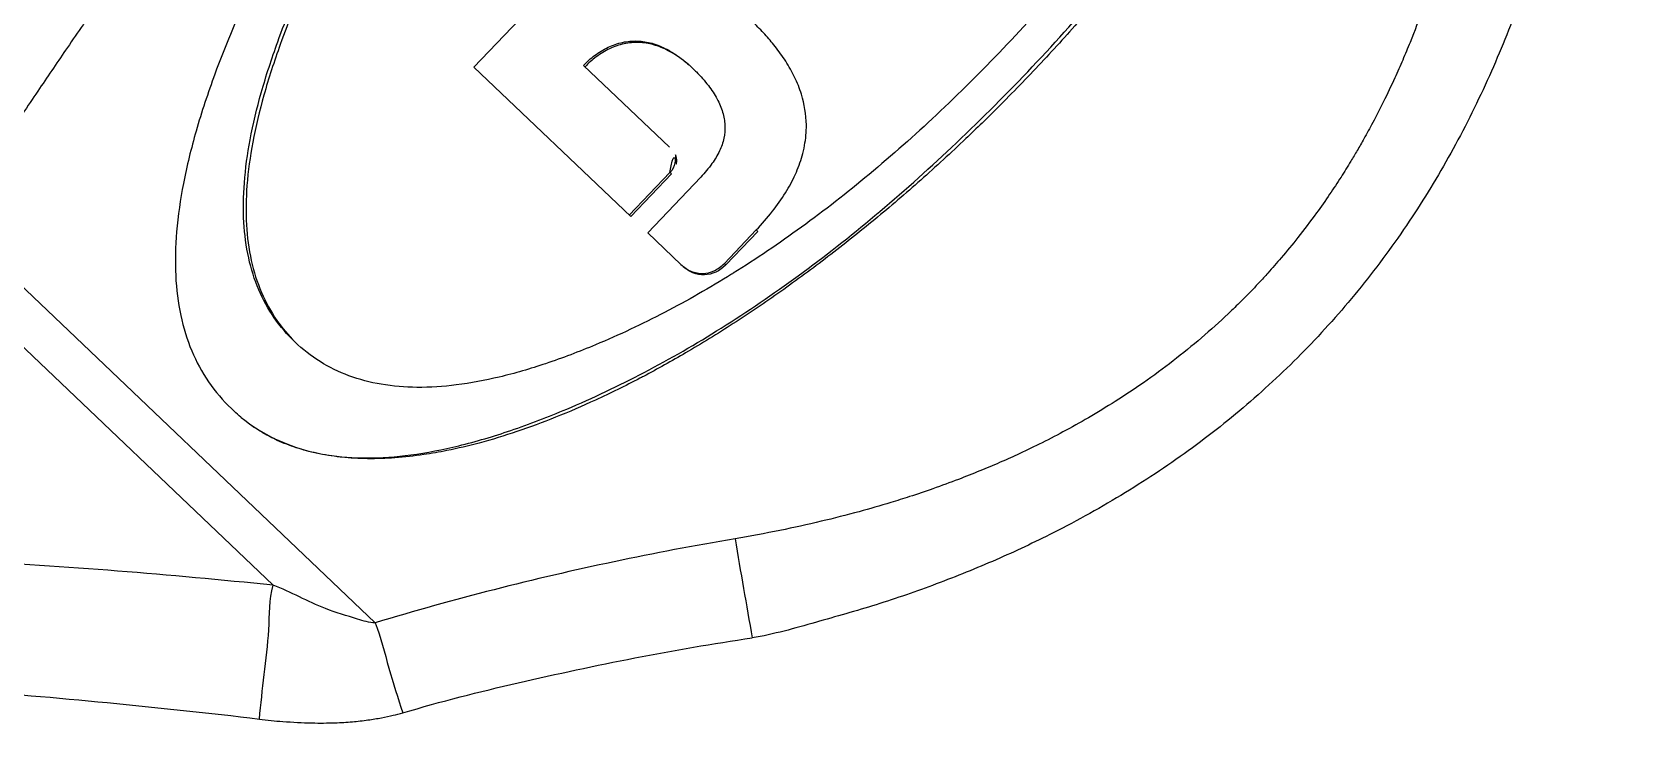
# Model space of a CAD drawing. Header units: millimetres. Extents: x 1145859089 to 1147511753, y -1047484727 to -1047247487.
# Drawn here: x 1146000671.5 to 1146000736.4, y -1047436851.5 to -1047436823.5 of the extents above; entities that cross this region are included whole.
import ezdxf
from ezdxf.xclip import XClip

# ---------------------------------------------------------------- set-up
doc = ezdxf.new("R2010")
doc.units = ezdxf.units.MM
doc.header["$LTSCALE"] = 100
doc.header["$MEASUREMENT"] = 0
doc.header["$XCLIPFRAME"] = 2
doc.layers.get('0').update_dxf_attribs({"linetype": 'CONTINUOUS'})
doc.layers.add('XREF', color=135, linetype='CONTINUOUS')
doc.layers.add('단지배치도$0$W240910', color=135, linetype='CONTINUOUS')

# ---------------------------------------------------------------- blocks, each defined once
blk = doc.blocks.new('단지배치도$0$zw$9902')
at = {"layer": '단지배치도$0$W240910', "linetype": 'ByBlock', "ltscale": 20}
for p, q in [((62550.555, -65453.407), (62548.421, -65455.644)), ((62548.421, -65455.644), (62554.722, -65461.652)), ((62556.279, -65458.864), (62552.831, -65455.577)), ((62554.662, -65461.595), (62556.3, -65459.877)), ((62556.361, -65459.934), (62554.722, -65461.652)), ((62557.537, -65460.064), (62555.404, -65462.302)), ((62556.361, -65459.934), (62556.3, -65459.877)), ((62527.44, -65461.767), (62544.452, -65477.987)), ((62555.404, -65462.302), (62556.741, -65463.577)), ((62558.486, -65463.532), (62559.766, -65462.189)), ((62559.826, -65462.246), (62558.546, -65463.589)), ((62559.826, -65462.246), (62559.766, -65462.189)), ((62540.353, -65476.478), (62526.773, -65463.53)), ((62558.546, -65463.589), (62558.486, -65463.532))]:
    blk.add_line(p, q, dxfattribs=at)
at = {"layer": '단지배치도$0$W240910'}
for radius in [11431.377, 11931.377]:
    blk.add_arc((57394.291, -57699.4), radius, 251.6277496, 321.4181311, dxfattribs=at)
at = {"layer": '단지배치도$0$W240910', "linetype": 'ByBlock', "ltscale": 20}
for centre, radius, start, end in [((62841.949, -65427.747), 286.884, 189.40105, 190.20943), ((62514.344, -65726.123), 250.996, 84.05213, 86.91924)]:
    blk.add_arc(centre, radius, start, end, dxfattribs=at)
for points, knots in [([(62582.682, -65423.221), (62582.342, -65422.896), (62581.589, -65422.311), (62580.282, -65421.683), (62578.813, -65421.313), (62577.188, -65421.197), (62575.409, -65421.33), (62573.473, -65421.71), (62571.378, -65422.336), (62568.88, -65423.3), (62566.037, -65424.651), (62562.928, -65426.449), (62559.832, -65428.563), (62556.746, -65430.992), (62553.672, -65433.736), (62550.659, -65436.744), (62547.798, -65439.898), (62545.2, -65443.102), (62542.919, -65446.302), (62540.954, -65449.496), (62539.306, -65452.686), (62538.093, -65455.589), (62537.25, -65458.128), (62536.726, -65460.247), (62536.44, -65462.197), (62536.392, -65463.98), (62536.586, -65465.597), (62537.026, -65467.047), (62537.716, -65468.325), (62538.335, -65469.05), (62538.677, -65469.375)], [0, 0, 0, 0, 1.413182, 2.834148, 4.322514, 5.930416, 7.699453, 9.660999, 11.838121, 14.247704, 17.689668, 21.269748, 25.009586, 28.928178, 33.042044, 37.365468, 41.694091, 45.811845, 49.732988, 53.474028, 57.053964, 60.494463, 62.90047, 65.074832, 67.034455, 68.802419, 70.41008, 71.898956, 73.321006, 74.735573, 74.735573, 74.735573, 74.735573]), ([(62538.676, -65469.375), (62539.017, -65469.701), (62539.769, -65470.285), (62541.077, -65470.913), (62542.546, -65471.283), (62544.17, -65471.398), (62545.95, -65471.264), (62547.887, -65470.883), (62549.981, -65470.257), (62552.481, -65469.292), (62555.325, -65467.942), (62558.433, -65466.143), (62561.53, -65464.029), (62564.616, -65461.6), (62567.69, -65458.856), (62570.702, -65455.849), (62573.563, -65452.696), (62576.159, -65449.492), (62578.44, -65446.293), (62580.404, -65443.099), (62582.052, -65439.909), (62583.265, -65437.006), (62584.108, -65434.467), (62584.632, -65432.348), (62584.918, -65430.398), (62584.966, -65428.615), (62584.772, -65426.999), (62584.333, -65425.549), (62583.643, -65424.272), (62583.023, -65423.547), (62582.682, -65423.222)], [0, 0, 0, 0, 1.412766, 2.833461, 4.321746, 5.929778, 7.699157, 9.661244, 11.839094, 14.249578, 17.69248, 21.273155, 25.013227, 28.931683, 33.045041, 37.367585, 41.694975, 45.811725, 49.732095, 53.472597, 57.052228, 60.492655, 62.898636, 65.072954, 67.032507, 68.800365, 70.407871, 71.89653, 73.318297, 74.732515, 74.732515, 74.732515, 74.732515]), ([(62582.974, -65423.508), (62583.006, -65423.541), (62583.137, -65423.68), (62583.42, -65424.01), (62583.787, -65424.529), (62584.145, -65425.18), (62584.453, -65425.914), (62584.692, -65426.715), (62584.86, -65427.575), (62584.938, -65428.289), (62584.98, -65429.07), (62584.977, -65429.919), (62584.896, -65430.991), (62584.744, -65432.086), (62584.49, -65433.386), (62584.123, -65434.793), (62583.637, -65436.3), (62583.207, -65437.442), (62582.703, -65438.67), (62582.116, -65439.98), (62581.289, -65441.634), (62580.381, -65443.285), (62579.396, -65444.931), (62578.337, -65446.572), (62577.206, -65448.207), (62575.92, -65449.948), (62574.48, -65451.768), (62572.881, -65453.651), (62571.221, -65455.48), (62569.652, -65457.1), (62568.039, -65458.674), (62566.394, -65460.188), (62564.546, -65461.771), (62562.67, -65463.266), (62560.773, -65464.666), (62558.866, -65465.959), (62557.023, -65467.097), (62555.755, -65467.803), (62555.133, -65468.13), (62555.085, -65468.155)], [0, 0, 0, 0, 0.137339, 0.572509, 1.303412, 2.041427, 2.794842, 3.689275, 4.54292, 5.42016, 5.843515, 6.889188, 7.962288, 9.066248, 10.203431, 11.93457, 13.42487, 14.953303, 15.59288, 17.408174, 19.257214, 21.140606, 23.058591, 25.011212, 26.998409, 29.020094, 31.506542, 33.958541, 36.428155, 38.915654, 40.723187, 43.188235, 45.620606, 48.022979, 50.383888, 52.690194, 54.934814, 56.87878, 57.042162, 57.042162, 57.042162, 57.042162]), ([(62580.125, -65425.904), (62580.434, -65426.199), (62580.997, -65426.853), (62581.627, -65428.005), (62582.034, -65429.309), (62582.22, -65430.761), (62582.19, -65432.359), (62581.946, -65434.106), (62581.489, -65436.001), (62580.75, -65438.264), (62579.686, -65440.841), (62578.241, -65443.666), (62576.516, -65446.49), (62574.513, -65449.313), (62572.232, -65452.137), (62570.568, -65453.973), (62569.693, -65454.891)], [0, 0, 0, 0, 1.28228, 2.56859, 3.911217, 5.35635, 6.941241, 8.694253, 10.636399, 12.783145, 15.828876, 18.992157, 22.29241, 25.746746, 29.370094, 33.175396, 33.175396, 33.175396, 33.175396]), ([(62588.862, -65443.202), (62588.749, -65444.186), (62588.454, -65446.146), (62587.855, -65449.053), (62587.066, -65451.897), (62586.319, -65453.985), (62585.746, -65455.361), (62585.394, -65456.158), (62584.995, -65456.999), (62584.577, -65457.815), (62584.221, -65458.467), (62583.926, -65458.984), (62583.621, -65459.497), (62583.255, -65460.086), (62582.797, -65460.78), (62582.225, -65461.597), (62581.579, -65462.451), (62580.922, -65463.251), (62580.398, -65463.85), (62579.996, -65464.289), (62579.636, -65464.668), (62579.224, -65465.087), (62578.564, -65465.728), (62577.297, -65466.869), (62575.776, -65468.045), (62574.229, -65469.075), (62573.148, -65469.732), (62572.124, -65470.302), (62571.166, -65470.796), (62570.314, -65471.203), (62569.52, -65471.559), (62568.735, -65471.891), (62567.845, -65472.243), (62566.901, -65472.589), (62565.993, -65472.895), (62565.004, -65473.207), (62563.824, -65473.547), (62562.339, -65473.925), (62560.678, -65474.292), (62559.519, -65474.503), (62558.918, -65474.608)], [0, 0, 0, 0, 2.972308, 5.940877, 8.901705, 11.818447, 12.587247, 13.373265, 14.43024, 15.37964, 16.122682, 16.660142, 17.166141, 17.909976, 18.741607, 19.660745, 20.901374, 21.95333, 22.765542, 23.288653, 23.73983, 24.333963, 25.050906, 26.498161, 29.448916, 30.806994, 32.071979, 33.243608, 34.321472, 35.305093, 36.07715, 36.929226, 37.861586, 38.950552, 39.945245, 40.733721, 42.061928, 43.630184, 45.330349, 47.162667, 47.162667, 47.162667, 47.162667]), ([(62592.879, -65443.7), (62592.751, -65444.782), (62592.247, -65446.862), (62591.473, -65449.988), (62590.471, -65453.025), (62589.254, -65456.035), (62587.824, -65458.925), (62586.149, -65461.714), (62584.245, -65464.34), (62582.121, -65466.775), (62579.807, -65468.992), (62577.308, -65470.995), (62574.603, -65472.805), (62571.948, -65474.281), (62569.398, -65475.481), (62567.021, -65476.44), (62564.601, -65477.281), (62562.127, -65477.975), (62560.469, -65478.451), (62559.607, -65478.596)], [0, 0, 0, 0, 3.268622, 6.397637, 9.667075, 12.850977, 16.13086, 19.328305, 22.601473, 25.847972, 29.009985, 32.200779, 35.444395, 38.763751, 41.302653, 43.894769, 46.449524, 48.984567, 51.607261, 51.607261, 51.607261, 51.607261]), ([(62541.231, -65466.696), (62540.921, -65466.401), (62540.359, -65465.746), (62539.728, -65464.595), (62539.322, -65463.291), (62539.135, -65461.839), (62539.166, -65460.24), (62539.41, -65458.493), (62539.867, -65456.597), (62540.607, -65454.334), (62541.671, -65451.755), (62543.117, -65448.93), (62544.241, -65447.089), (62544.846, -65446.169)], [0, 0, 0, 0, 1.282309, 2.568702, 3.911493, 5.356883, 6.942129, 8.695597, 10.638295, 12.785687, 15.832353, 18.996508, 22.297572, 22.297572, 22.297572, 22.297572]), ([(62544.949, -65446.272), (62544.345, -65447.191), (62543.221, -65449.032), (62541.775, -65451.856), (62540.711, -65454.435), (62539.972, -65456.698), (62539.515, -65458.595), (62539.271, -65460.342), (62539.241, -65461.942), (62539.427, -65463.394), (62539.834, -65464.697), (62540.441, -65465.806), (62540.963, -65466.428), (62541.232, -65466.695)], [0, 0, 0, 0, 3.300789, 6.464136, 9.509494, 11.658, 13.601515, 15.355484, 16.940899, 18.386121, 19.728421, 21.014056, 22.150701, 22.150701, 22.150701, 22.150701]), ([(62536.838, -65448.059), (62536.465, -65448.579), (62535.696, -65449.646), (62534.533, -65451.3), (62533.32, -65453.044), (62532.126, -65454.787), (62530.931, -65456.548), (62529.802, -65458.226), (62528.627, -65459.982), (62527.859, -65461.141), (62527.44, -65461.767)], [0, 0, 0, 0, 1.921349, 3.943886, 6.06771, 8.292911, 10.283244, 12.450383, 14.361772, 16.62152, 16.62152, 16.62152, 16.62152]), ([(62559.766, -65462.189), (62559.994, -65461.949), (62560.414, -65461.471), (62560.945, -65460.723), (62561.35, -65459.976), (62561.59, -65459.33), (62561.714, -65458.798), (62561.771, -65458.382), (62561.798, -65457.688), (62561.665, -65456.884), (62561.327, -65456.038), (62560.962, -65455.396), (62560.55, -65454.825), (62560.114, -65454.316), (62559.692, -65453.878), (62559.409, -65453.606), (62559.277, -65453.48)], [0, 0, 0, 0, 0.992908, 1.905058, 2.747934, 3.536056, 3.963595, 4.382358, 4.796163, 6.043531, 6.78662, 7.521548, 8.253026, 8.896846, 9.529211, 10.076131, 10.076131, 10.076131, 10.076131]), ([(62552.831, -65455.577), (62552.959, -65455.424), (62553.275, -65455.154), (62553.796, -65454.823), (62554.383, -65454.621), (62554.989, -65454.566), (62555.598, -65454.664), (62556.201, -65454.913), (62556.752, -65455.276), (62557.087, -65455.569), (62557.238, -65455.713)], [0, 0, 0, 0, 0.598389, 1.233582, 1.845327, 2.440596, 3.039532, 3.67814, 4.384605, 5.009691, 5.009691, 5.009691, 5.009691]), ([(62557.027, -65455.526), (62556.961, -65455.47), (62556.71, -65455.267), (62556.261, -65454.971), (62555.658, -65454.722), (62555.049, -65454.624), (62554.443, -65454.678), (62553.857, -65454.881), (62553.335, -65455.211), (62553.019, -65455.481), (62552.891, -65455.634)], [0, 0, 0, 0, 0.260823, 0.967441, 1.605896, 2.204395, 2.800204, 3.411408, 4.046601, 4.64499, 4.64499, 4.64499, 4.64499]), ([(62569.693, -65454.891), (62568.821, -65455.804), (62567.072, -65457.547), (62564.366, -65459.952), (62561.642, -65462.083), (62559.754, -65463.362), (62558.798, -65463.957), (62558.777, -65463.97)], [0, 0, 0, 0, 3.788757, 7.402622, 10.854574, 14.159499, 14.234105, 14.234105, 14.234105, 14.234105]), ([(62557.238, -65455.713), (62557.279, -65455.753), (62557.493, -65455.964), (62557.839, -65456.351), (62558.201, -65456.895), (62558.432, -65457.435), (62558.526, -65457.976), (62558.484, -65458.511), (62558.303, -65459.038), (62557.978, -65459.559), (62557.697, -65459.89), (62557.536, -65460.063)], [0, 0, 0, 0, 0.170526, 0.904359, 1.549972, 2.124692, 2.652865, 3.181281, 3.717506, 4.308, 5.015776, 5.015776, 5.015776, 5.015776]), ([(62556.3, -65459.877), (62556.399, -65459.771), (62556.602, -65459.432), (62556.434, -65459.022), (62556.276, -65458.866)], [0, 0, 0, 0, 0.434516, 1.099028, 1.099028, 1.099028, 1.099028]), ([(62556.517, -65459.166), (62556.536, -65459.206), (62556.63, -65459.46), (62556.514, -65459.77), (62556.361, -65459.934)], [0, 0, 0, 0, 0.1320127, 0.8060182, 0.8060182, 0.8060182, 0.8060182]), ([(62556.741, -65463.577), (62556.863, -65463.693), (62557.139, -65463.88), (62557.623, -65463.971), (62558.102, -65463.854), (62558.369, -65463.654), (62558.486, -65463.532)], [0, 0, 0, 0, 0.504971, 0.970719, 1.437191, 1.943696, 1.943696, 1.943696, 1.943696]), ([(62558.546, -65463.589), (62558.429, -65463.711), (62558.163, -65463.912), (62557.684, -65464.028), (62557.199, -65463.937), (62556.923, -65463.751), (62556.802, -65463.635)], [0, 0, 0, 0, 0.506505, 0.972977, 1.438725, 1.943696, 1.943696, 1.943696, 1.943696]), ([(62558.777, -65463.97), (62557.898, -65464.515), (62556.113, -65465.536), (62553.604, -65466.718), (62551.375, -65467.57), (62549.505, -65468.12), (62547.773, -65468.449), (62546.179, -65468.557), (62544.721, -65468.441), (62543.399, -65468.097), (62542.22, -65467.523), (62541.54, -65466.991), (62541.231, -65466.696)], [0, 0, 0, 0, 3.100301, 6.164201, 8.310829, 10.252524, 12.004801, 13.58875, 15.032856, 16.37454, 17.660197, 18.94232, 18.94232, 18.94232, 18.94232]), ([(62555.085, -65468.155), (62554.5, -65468.461), (62553.385, -65469.011), (62551.735, -65469.724), (62550.175, -65470.303), (62548.716, -65470.75), (62547.464, -65471.047), (62546.335, -65471.246), (62545.27, -65471.366), (62544.165, -65471.403), (62543.429, -65471.362), (62543.062, -65471.322), (62543.044, -65471.32)], [0, 0, 0, 0, 1.98155, 3.727184, 5.391213, 6.971594, 8.300123, 9.248236, 10.410077, 11.511639, 12.56265, 12.618115, 12.618115, 12.618115, 12.618115]), ([(62543.044, -65471.32), (62542.728, -65471.285), (62542.133, -65471.19), (62541.287, -65470.965), (62540.57, -65470.687), (62539.921, -65470.352), (62539.334, -65469.964), (62538.959, -65469.645), (62538.782, -65469.476)], [0, 0, 0, 0, 0.953069, 1.802824, 2.623022, 3.25525, 3.99025, 4.727581, 4.727581, 4.727581, 4.727581]), ([(62558.918, -65474.608), (62557.291, -65474.88), (62554.047, -65475.501), (62549.219, -65476.619), (62546.035, -65477.511), (62544.452, -65477.987)], [0, 0, 0, 0, 4.947838, 9.905098, 14.864046, 14.864046, 14.864046, 14.864046]), ([(62539.797, -65481.86), (62539.863, -65481.264), (62539.977, -65480.063), (62540.231, -65478.282), (62540.183, -65477.052), (62540.353, -65476.478)], [0, 0, 0, 0, 1.79903, 3.615786, 5.410591, 5.410591, 5.410591, 5.410591]), ([(62544.452, -65477.987), (62544.212, -65477.989), (62543.538, -65477.766), (62542.139, -65477.371), (62541.071, -65476.746), (62540.353, -65476.478)], [0, 0, 0, 0, 0.721034, 2.082598, 4.381648, 4.381648, 4.381648, 4.381648]), ([(62544.452, -65477.987), (62544.686, -65478.576), (62544.974, -65479.812), (62545.372, -65481.01), (62545.559, -65481.61)], [0, 0, 0, 0, 1.900403, 3.788591, 3.788591, 3.788591, 3.788591]), ([(62545.559, -65481.61), (62547.088, -65481.149), (62550.192, -65480.378), (62554.877, -65479.371), (62558.026, -65478.819), (62559.607, -65478.596)], [0, 0, 0, 0, 4.791232, 9.585991, 14.376695, 14.376695, 14.376695, 14.376695]), ([(62527.56, -65480.689), (62529.604, -65480.817), (62533.686, -65481.185), (62537.763, -65481.606), (62539.797, -65481.86)], [0, 0, 0, 0, 6.14527, 12.29393, 12.29393, 12.29393, 12.29393]), ([(62539.797, -65481.86), (62540.11, -65481.912), (62540.816, -65481.964), (62541.83, -65482.024), (62542.763, -65482.017), (62543.515, -65481.973), (62544.139, -65481.904), (62544.686, -65481.814), (62545.152, -65481.719), (62545.432, -65481.641), (62545.559, -65481.61)], [0, 0, 0, 0, 0.951483, 2.119322, 3.048945, 3.747839, 4.37771, 4.933771, 5.410808, 5.803451, 5.803451, 5.803451, 5.803451])]:
    blk.add_open_spline(points, degree=3, knots=knots, dxfattribs=at)
blk = doc.blocks.new('단지배치도')
blk.add_blockref('단지배치도$0$zw$9902', (141034.193, 142437.157))

msp = doc.modelspace()

# ---------------------------------------------------------------- block references
at = {"layer": 'XREF'}
ref = msp.add_blockref('단지배치도', (1145797106.633357, -1047513806.462535), dxfattribs=at)
XClip(ref).set_block_clipping_path([(72982.4064819524, 34919.7593965298), (360382.4067475507, 255319.7593436697)])

doc.saveas('drawing.dxf')
